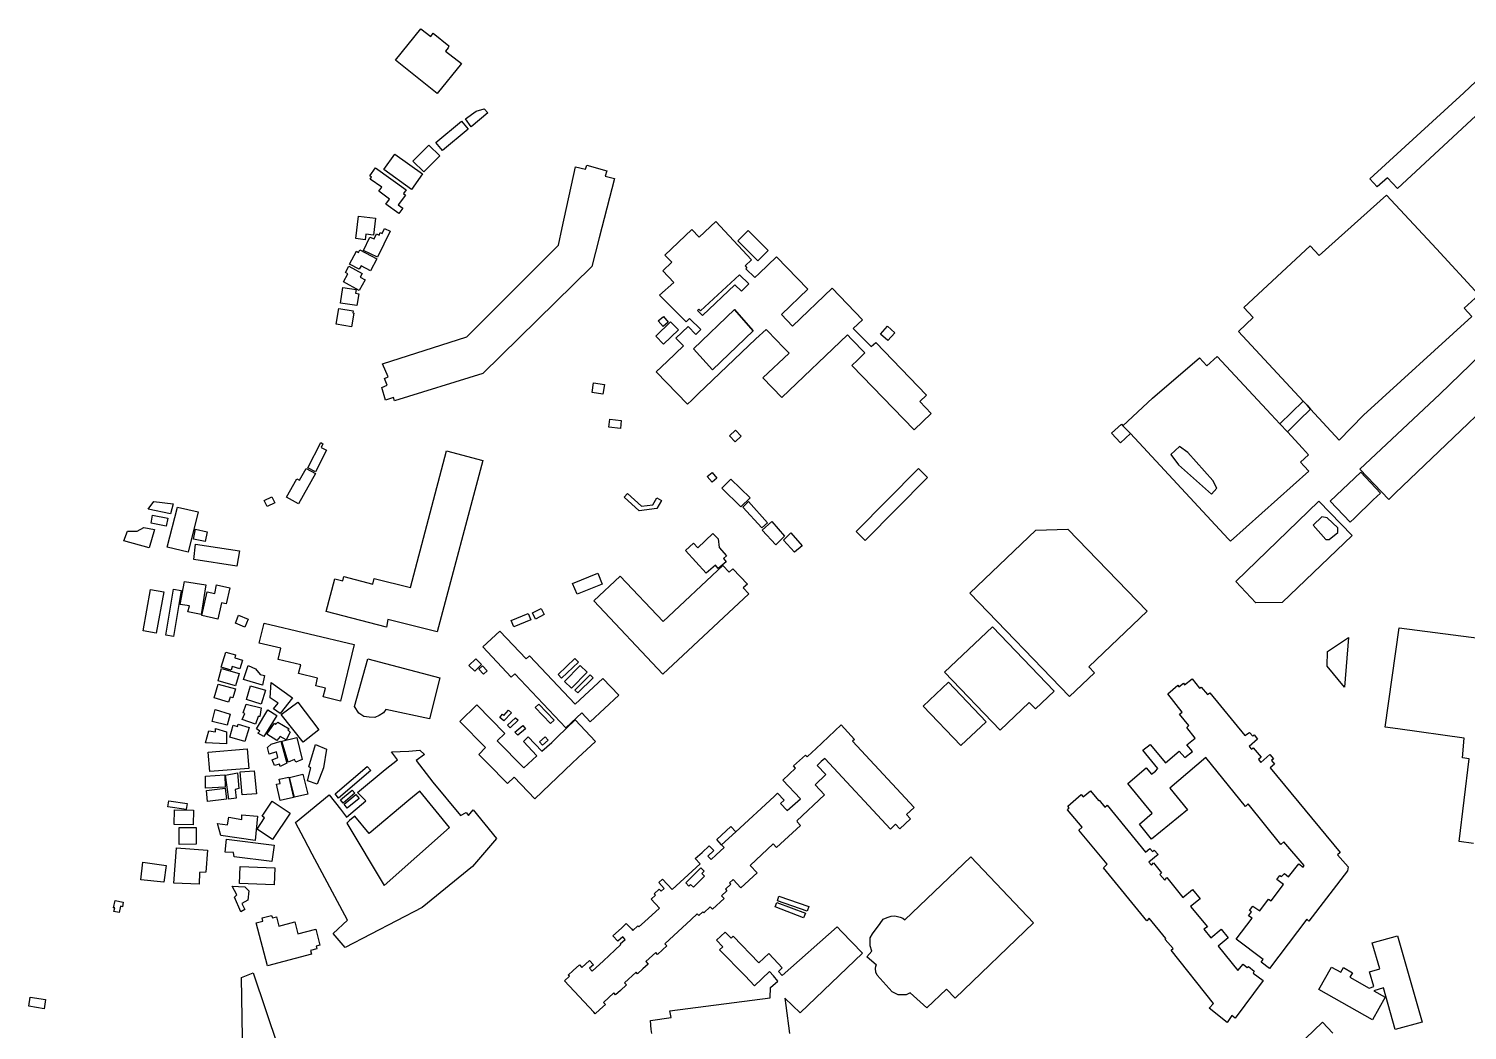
# Model space of a CAD drawing. Header units: metres. Extents: x -30816 to -28918, y -46789 to -43839.
# Drawn here: x -30142 to -29513, y -44353 to -43915 of the extents above; entities that cross this region are included whole.
import ezdxf

# ---------------------------------------------------------------- set-up
doc = ezdxf.new("R2010")
doc.units = ezdxf.units.M
doc.header["$MEASUREMENT"] = 0

msp = doc.modelspace()

# ---------------------------------------------------------------- linework, layer by layer
for points in [[(-29963.55, -43943.72), (-29981.82, -43929.13), (-29970.8, -43915.38), (-29966.42, -43918.82), (-29965.31, -43917.38), (-29958.49, -43922.9), (-29958.87, -43923.69), (-29959.98, -43925.19), (-29953.04, -43930.57), (-29963.55, -43943.72)], [(-29493.29, -43938.5), (-29543.67, -43985.25), (-29548.05, -43980.65), (-29552.54, -43984.52), (-29555.73, -43981.05), (-29514.71, -43943.45), (-29504.02, -43933.36), (-29501.18, -43936.34), (-29497.96, -43933.3), (-29493.29, -43938.5)], [(-29961.26, -43968.61), (-29964.15, -43965.15), (-29952.9, -43955.8), (-29950.01, -43959.26), (-29961.26, -43968.61)], [(-29948.72, -43958.3), (-29951.21, -43954.74), (-29946.54, -43951.47), (-29943.05, -43950.39), (-29941.51, -43952.21), (-29948.72, -43958.3)], [(-29969.42, -43977.99), (-29974.21, -43973.26), (-29967.25, -43966.29), (-29962.47, -43971.02), (-29969.42, -43977.99)], [(-29974.78, -43985.63), (-29986.97, -43977), (-29982.15, -43970.25), (-29969.96, -43978.88), (-29974.78, -43985.63)], [(-29980.33, -43996.2), (-29986.07, -43992.06), (-29984.47, -43989.85), (-29989.12, -43986.49), (-29987.85, -43984.74), (-29992.88, -43981.11), (-29992.29, -43980.3), (-29993.13, -43979.7), (-29990.57, -43976.18), (-29977.19, -43985.84), (-29978.4, -43987.5), (-29977.53, -43988.12), (-29980.61, -43992.35), (-29978.58, -43993.81), (-29980.33, -43996.2)], [(-29903.05, -43975.83), (-29898.7, -43976.77), (-29898.2, -43975.09), (-29889.42, -43977.56), (-29890.18, -43979.8), (-29886.01, -43980.94), (-29892.79, -44006.85), (-29896.04, -44019.33), (-29943.6, -44066.11), (-29982.27, -44078.08), (-29982.76, -44076.63), (-29986.17, -44077.83), (-29987.84, -44072.25), (-29985.41, -44071.29), (-29986.63, -44068.39), (-29985.01, -44067.58), (-29987.49, -44061.99), (-29950.59, -44050.12), (-29910.56, -44010.11), (-29908.9, -44002.51), (-29903.05, -43975.83)], [(-29581.65, -44081.74), (-29583.17, -44080.08), (-29584.87, -44078.23), (-29613.23, -44047.83), (-29606.73, -44041.72), (-29610.82, -44037.38), (-29581.82, -44010.28), (-29577.94, -44014.63), (-29548.48, -43988.17), (-29526.55, -44011.62), (-29508.06, -44031.8), (-29514.5, -44037.67), (-29511.15, -44041.31), (-29558.49, -44084.47), (-29569.16, -44095.34), (-29581.65, -44081.74)], [(-29999.2, -44007.19), (-29998.07, -43997.33), (-29990.61, -43998.19), (-29991.47, -44005.64), (-29994.77, -44005.26), (-29995.04, -44007.67), (-29999.2, -44007.19)], [(-29824.65, -44024.17), (-29822.78, -44022.43), (-29815.23, -44015.14), (-29801.48, -44029.25), (-29813.04, -44040.41), (-29808.22, -44045.42), (-29790.95, -44028.91), (-29777.68, -44042.68), (-29781.66, -44046.47), (-29773.77, -44054.41), (-29771.74, -44052.61), (-29749.59, -44075.6), (-29752.6, -44078.47), (-29747.57, -44083.69), (-29755.06, -44090.85), (-29782.25, -44062.62), (-29779.85, -44060.33), (-29776.65, -44057.13), (-29782.45, -44051.13), (-29784.22, -44049.29), (-29812.92, -44076.71), (-29821.17, -44068.14), (-29809.76, -44057.25), (-29812.7, -44054.19), (-29814.96, -44051.85), (-29819.73, -44046.88), (-29824.3, -44051.04), (-29849.42, -44075.13), (-29852.31, -44077.89), (-29854.14, -44079.64), (-29867.8, -44065.46), (-29863.08, -44060.97), (-29855.89, -44054.09), (-29859.21, -44050.68), (-29853.9, -44045.55), (-29850.5, -44049.05), (-29848.31, -44046.94), (-29853.25, -44042.05), (-29854.74, -44043.63), (-29866.37, -44031.93), (-29860.18, -44026.32), (-29864.95, -44021.22), (-29860.97, -44017.54), (-29864.01, -44014.36), (-29852.19, -44003.17), (-29849.04, -44006.47), (-29841.77, -43999.73), (-29826.1, -44016.48), (-29828.97, -44019.15), (-29828.18, -44019.99), (-29828.62, -44020.39), (-29824.65, -44024.17)], [(-29989.74, -44015.31), (-29995.84, -44012.39), (-29992.99, -44006.47), (-29991.23, -44007.3), (-29990.15, -44005.07), (-29989.04, -44005.6), (-29988.5, -44004.48), (-29987.69, -44004.88), (-29986.65, -44002.73), (-29984.23, -44003.88), (-29989.74, -44015.31)], [(-29832.08, -44008.08), (-29827.58, -44003.65), (-29818.86, -44012.41), (-29823.36, -44016.84), (-29832.08, -44008.08)], [(-29990.01, -44015.95), (-29992.77, -44021.21), (-29996.89, -44019.07), (-29997.67, -44020.57), (-30001.88, -44018.39), (-29998.91, -44012.73), (-29998.01, -44013.2), (-29997.44, -44012.09), (-29990.01, -44015.95)], [(-29997.68, -44029.93), (-30004.61, -44026.15), (-30002.65, -44022.58), (-30003.77, -44021.97), (-30002.28, -44019.26), (-29996.4, -44022.46), (-29997.26, -44024.01), (-29995.08, -44025.2), (-29997.68, -44029.93)], [(-29827.26, -44026.91), (-29831.38, -44022.95), (-29848.49, -44038.81), (-29849.15, -44038.1), (-29849.76, -44038.65), (-29847.58, -44040.77), (-29833.52, -44027.34), (-29830.56, -44030.15), (-29827.26, -44026.91)], [(-29998.7, -44036.44), (-30005.84, -44035.37), (-30004.81, -44028.55), (-29999.09, -44029.4), (-29999.35, -44031.1), (-29997.93, -44031.31), (-29998.7, -44036.44)], [(-30001.1, -44045.75), (-30007.79, -44044.65), (-30006.65, -44037.76), (-30000.33, -44038.8), (-30000.47, -44039.67), (-30000.1, -44039.74), (-30001.1, -44045.75)], [(-29868.01, -44049.82), (-29861.55, -44043.55), (-29858.12, -44047.05), (-29864.58, -44053.32), (-29868.01, -44049.82)], [(-29866.91, -44043.18), (-29864.71, -44041.28), (-29862.61, -44043.69), (-29864.81, -44045.59), (-29866.91, -44043.18)], [(-29825.43, -44047.54), (-29833.66, -44038.25), (-29851.46, -44055.37), (-29843.23, -44064.59), (-29825.43, -44047.54)], [(-29825.43, -44047.54), (-29843.23, -44064.59), (-29851.46, -44055.37), (-29833.66, -44038.25), (-29825.43, -44047.54)], [(-29763.48, -44048.32), (-29766.55, -44051.74), (-29769.7, -44048.93), (-29766.63, -44045.51), (-29763.48, -44048.32)], [(-29547.52, -44121.3), (-29560.13, -44108.03), (-29525.22, -44075.16), (-29498.53, -44049.45), (-29485.99, -44062.35), (-29512.77, -44088.03), (-29544.67, -44118.56), (-29547.52, -44121.3)], [(-29595.13, -44088.22), (-29591.83, -44091.76), (-29585.2, -44098.86), (-29582.56, -44101.7), (-29586.12, -44104.99), (-29584.5, -44106.73), (-29582.46, -44108.91), (-29616.69, -44139.55), (-29617.76, -44138.44), (-29625.18, -44130.47), (-29660.45, -44092.41), (-29663.71, -44089.01), (-29650.84, -44077.04), (-29630.23, -44059.37), (-29627, -44062.83), (-29622.6, -44058.76), (-29598.91, -44084.17), (-29595.13, -44088.22)], [(-29895.87, -44074.53), (-29895.18, -44070.22), (-29890.45, -44070.97), (-29891.14, -44075.28), (-29895.87, -44074.53)], [(-29584.87, -44078.23), (-29583.17, -44080.08), (-29581.65, -44081.74), (-29583.44, -44083.46), (-29584.92, -44084.9), (-29591.83, -44091.76), (-29595.13, -44088.22), (-29584.87, -44078.23)], [(-29888.15, -44086.11), (-29883.1, -44086.69), (-29883.51, -44090.22), (-29888.57, -44089.64), (-29888.15, -44086.11)], [(-29830.65, -44093.66), (-29833.33, -44096.13), (-29835.83, -44093.44), (-29833.15, -44090.98), (-29830.65, -44093.66)], [(-29663.71, -44089.01), (-29660.45, -44092.41), (-29664.74, -44096.49), (-29668.7, -44092.34), (-29664.41, -44088.28), (-29663.71, -44089.01)], [(-30020.22, -44107.4), (-30014.5, -44096.42), (-30013.55, -44096.92), (-30014.4, -44098.53), (-30012, -44099.77), (-30016.88, -44109.12), (-30020.22, -44107.4)], [(-30008.35, -44156.04), (-30004.86, -44156.83), (-30004.48, -44155.04), (-29991.78, -44158.3), (-29991.2, -44155.89), (-29975.21, -44159.8), (-29959.49, -44100.05), (-29943.63, -44104.18), (-29963.65, -44179.2), (-29985.22, -44173.77), (-29985.77, -44177.1), (-30012.21, -44170.29), (-30008.35, -44156.04)], [(-29642.73, -44101.65), (-29639.5, -44106.1), (-29624.95, -44118.94), (-29622.64, -44116.38), (-29624.38, -44113.02), (-29635.29, -44100.73), (-29638.93, -44098.04), (-29642.73, -44101.65)], [(-30024.28, -44123.12), (-30029.48, -44120.23), (-30024.97, -44112.23), (-30023.76, -44112.9), (-30020.83, -44107.7), (-30016.85, -44109.92), (-30024.28, -44123.12)], [(-29843.42, -44113.77), (-29845.51, -44111.29), (-29843.34, -44109.47), (-29841.25, -44111.95), (-29843.42, -44113.77)], [(-29835.18, -44112.41), (-29826.72, -44120.56), (-29830.81, -44124.43), (-29839.1, -44116.29), (-29835.18, -44112.41)], [(-29780.44, -44135.3), (-29753.17, -44107.8), (-29749.21, -44111.7), (-29776.46, -44139.2), (-29780.44, -44135.3)], [(-29551.06, -44118.5), (-29554.24, -44121.5), (-29562.54, -44129.4), (-29564.44, -44131.19), (-29573.16, -44122.07), (-29559.77, -44109.38), (-29551.06, -44118.5)], [(-29881.83, -44120.28), (-29880.39, -44118.71), (-29874.27, -44124.26), (-29869.35, -44123.58), (-29867.53, -44120.57), (-29865.5, -44121.79), (-29867.57, -44125.23), (-29875.23, -44126.29), (-29881.83, -44120.28)], [(-30080.2, -44127.57), (-30089.95, -44125.59), (-30087.44, -44122.14), (-30079.08, -44123.19), (-30080.2, -44127.57)], [(-30081.64, -44142.08), (-30077.12, -44124.61), (-30068.07, -44126.75), (-30072.55, -44144.4), (-30081.64, -44142.08)], [(-30038.01, -44124.42), (-30039.27, -44121.77), (-30035.85, -44120.16), (-30034.59, -44122.82), (-30038.01, -44124.42)], [(-29819.21, -44131.43), (-29821.59, -44133.68), (-29830.02, -44124.62), (-29827.49, -44122.24), (-29819.21, -44131.43)], [(-29614.43, -44157.22), (-29578.02, -44121.99), (-29563.5, -44137.03), (-29594.04, -44166.35), (-29605.66, -44166.52), (-29614.43, -44157.22)], [(-30082.11, -44132.92), (-30088.75, -44131.59), (-30088.06, -44128.18), (-30081.42, -44129.51), (-30082.11, -44132.92)], [(-29817.23, -44130.9), (-29811.73, -44137.38), (-29815.46, -44141.07), (-29821.56, -44134.71), (-29817.23, -44130.9)], [(-29573.53, -44138.74), (-29569.79, -44135.74), (-29569.78, -44133.63), (-29574.5, -44129.3), (-29576.82, -44128.9), (-29580.56, -44132.59), (-29575.03, -44138.73), (-29573.53, -44138.74)], [(-30100.7, -44139.42), (-30099.06, -44135.09), (-30094.77, -44135.17), (-30091.84, -44133.5), (-30087.29, -44134.38), (-30089.51, -44142.42), (-30100.7, -44139.42)], [(-30065.09, -44139.73), (-30070.21, -44138.66), (-30069.31, -44134.34), (-30064.18, -44135.41), (-30065.09, -44139.73)], [(-29845.94, -44153.56), (-29855.09, -44143.59), (-29851.51, -44140.33), (-29849.63, -44142.38), (-29843.06, -44136.1), (-29840.77, -44138.48), (-29840.37, -44142.24), (-29837.14, -44145.94), (-29838.47, -44147.09), (-29837.21, -44148.59), (-29840.68, -44151.5), (-29841.9, -44150.07), (-29845.94, -44153.56)], [(-29808.89, -44135.9), (-29804.06, -44141.58), (-29807.39, -44144.36), (-29812.21, -44139.02), (-29808.89, -44135.9)], [(-29730.64, -44162.2), (-29701.81, -44134.73), (-29687.78, -44134.2), (-29653.21, -44170.13), (-29678.71, -44194.43), (-29676.17, -44197.06), (-29687.12, -44207.49), (-29730.64, -44162.2)], [(-30070.09, -44147.53), (-30069.34, -44140.76), (-30050.04, -44143.7), (-30051.26, -44150.43), (-30070.09, -44147.53)], [(-29895.09, -44165.68), (-29883.54, -44154.86), (-29864.83, -44174.66), (-29838.66, -44150.14), (-29835.88, -44153.08), (-29834.31, -44151.62), (-29827.97, -44158.32), (-29829.77, -44160), (-29827.35, -44162.55), (-29864.86, -44197.66), (-29895.09, -44165.68)], [(-30074.05, -44157.13), (-30064.75, -44158.68), (-30066.8, -44171.59), (-30072.62, -44170.5), (-30071.98, -44167.77), (-30075.98, -44167.2), (-30074.05, -44157.13)], [(-29902.43, -44162.77), (-29904.37, -44158.02), (-29893.39, -44153.58), (-29891.45, -44158.32), (-29902.43, -44162.77)], [(-30086.45, -44179.78), (-30092.2, -44178.74), (-30088.91, -44160.7), (-30083.16, -44161.74), (-30086.45, -44179.78)], [(-30082.2, -44180.71), (-30078.92, -44160.52), (-30075.61, -44161.05), (-30078.89, -44181.24), (-30082.2, -44180.71)], [(-30054.32, -44159.98), (-30055.91, -44166.99), (-30057.88, -44166.5), (-30059.47, -44173.61), (-30066.54, -44172.06), (-30064.23, -44161.71), (-30060.91, -44162.44), (-30060.16, -44158.66), (-30054.32, -44159.98)], [(-29920.6, -44173.58), (-29921.99, -44170.94), (-29918.17, -44168.95), (-29916.79, -44171.57), (-29920.6, -44173.58)], [(-30050.42, -44171.91), (-30046.26, -44173.58), (-30047.7, -44177.11), (-30051.85, -44175.44), (-30051.03, -44173.44), (-30050.42, -44171.91)], [(-29999.9, -44184.74), (-30005.85, -44209.45), (-30013.4, -44207.65), (-30012.46, -44203.76), (-30016.69, -44202.76), (-30015.89, -44199.45), (-30024.21, -44197.46), (-30023.28, -44193.61), (-30033.2, -44191.24), (-30032.03, -44186.36), (-30041.4, -44184.12), (-30039.28, -44175.34), (-29999.9, -44184.74)], [(-29930.14, -44176.93), (-29931.28, -44174.2), (-29923.82, -44171.12), (-29922.68, -44173.86), (-29930.14, -44176.93)], [(-29929.71, -44197.56), (-29931.2, -44198.95), (-29943.66, -44185.8), (-29936.28, -44178.87), (-29924.74, -44191.05), (-29923.31, -44189.71), (-29903.24, -44210.88), (-29891.13, -44199.52), (-29884.17, -44206.85), (-29896.66, -44218.59), (-29900.39, -44214.66), (-29907.32, -44221.17), (-29929.71, -44197.56)], [(-29741.72, -44196.83), (-29720.82, -44176.98), (-29693.79, -44205.16), (-29701.95, -44212.91), (-29704.67, -44210.07), (-29717.41, -44222.17), (-29741.72, -44196.83)], [(-29565.05, -44181.69), (-29566.79, -44203.38), (-29574.46, -44194.17), (-29574.29, -44187.81), (-29565.05, -44181.69)], [(-29510.38, -44271.71), (-29516.76, -44270.96), (-29512.4, -44234.66), (-29515.31, -44234.25), (-29514.53, -44225.62), (-29543.49, -44221.61), (-29549.01, -44220.85), (-29542.99, -44177.38)], [(-29542.99, -44177.38), (-29503.53, -44182.53)], [(-30055.99, -44188.01), (-30051.76, -44189.3), (-30052.15, -44190.55), (-30048.77, -44191.59), (-30049.92, -44195.33), (-30053.24, -44194.32), (-30053.72, -44195.92), (-30058.02, -44194.61), (-30055.99, -44188.01)], [(-30040.02, -44202.53), (-30048.31, -44200.09), (-30046.2, -44193.89), (-30043.07, -44195.38), (-30041, -44197.86), (-30039.09, -44198.31), (-30040.02, -44202.53)], [(-29966.94, -44217.19), (-29986.02, -44213.12), (-29987.01, -44214.58), (-29988.92, -44215.84), (-29990.82, -44216.68), (-29993.36, -44216.46), (-29995.68, -44216.24), (-29997.85, -44214.78), (-29999.78, -44211.86), (-29993.91, -44190.96), (-29962.41, -44199.29), (-29966.94, -44217.19)], [(-29949.7, -44193.92), (-29946.76, -44190.98), (-29944.21, -44193.5), (-29947.14, -44196.44), (-29949.7, -44193.92)], [(-29945.35, -44195.51), (-29943.76, -44194.08), (-29941.76, -44196.31), (-29943.35, -44197.73), (-29945.35, -44195.51)], [(-29909.22, -44199.39), (-29910.75, -44197.8), (-29903.38, -44190.83), (-29901.85, -44192.42), (-29909.22, -44199.39)], [(-29904.87, -44203.8), (-29907.92, -44200.85), (-29901.08, -44193.84), (-29898.03, -44196.79), (-29904.87, -44203.8)], [(-30057.89, -44195.22), (-30050.2, -44197.44), (-30051.76, -44202.78), (-30059.45, -44200.57), (-30057.89, -44195.22)], [(-30036.2, -44201.35), (-30026.92, -44207.98), (-30032.28, -44214.87), (-30035.23, -44212.9), (-30033.19, -44210.43), (-30036.63, -44208.06), (-30036.2, -44201.35)], [(-29903.41, -44204.63), (-29896.72, -44198), (-29895.42, -44199.29), (-29902.11, -44205.92), (-29903.41, -44204.63)], [(-29751.02, -44211.63), (-29740, -44201.26), (-29723.59, -44218.54), (-29734.61, -44228.92), (-29751.02, -44211.63)], [(-29639.13, -44231.39), (-29636.73, -44234.22), (-29633.38, -44231.52), (-29635.74, -44228.57), (-29632.15, -44225.62), (-29635.86, -44221.09), (-29634.89, -44220.19), (-29639.05, -44215.15), (-29637.9, -44214.25), (-29644.14, -44206.24), (-29639.75, -44202.54), (-29639.26, -44203.24), (-29637.27, -44201.67), (-29636.75, -44202.4), (-29633.51, -44199.77), (-29630.21, -44203.87), (-29629.49, -44203.33), (-29626.78, -44206.6), (-29625.8, -44205.82), (-29610.41, -44224.55), (-29608.4, -44223.24), (-29606.94, -44224.78), (-29606.38, -44224.27), (-29604.88, -44226.09), (-29608.53, -44229.29), (-29607.56, -44230.54), (-29606.72, -44229.95), (-29603.22, -44234.03), (-29604.44, -44235.08), (-29603.41, -44236.32), (-29599.43, -44232.89), (-29597.86, -44234.74), (-29598.81, -44235.52), (-29597.5, -44237.01), (-29599.33, -44238.66), (-29568.67, -44275.68), (-29569.85, -44276.72), (-29565.31, -44281.93), (-29565.54, -44283.75), (-29582.38, -44305.77), (-29583.34, -44304.92), (-29599.59, -44326.42), (-29603.27, -44323.67), (-29602.42, -44322.46), (-29614.29, -44313.59), (-29607.19, -44304.5), (-29608.87, -44303.38), (-29607.58, -44301.7), (-29608.37, -44301.03), (-29606.89, -44299.17), (-29603.92, -44301.22), (-29600.03, -44296.06), (-29598.87, -44296.89), (-29593.57, -44289.74), (-29596.49, -44287.55), (-29595.13, -44285.76), (-29594.4, -44286.25), (-29593.06, -44284.87), (-29591.28, -44286.33), (-29586.76, -44280.6), (-29584.93, -44282.08), (-29584.45, -44281.38), (-29593.33, -44270.97), (-29594.71, -44272.22), (-29609, -44254.39), (-29610.21, -44255.59), (-29627.44, -44234.16), (-29643.2, -44247.5), (-29635.55, -44256.98), (-29651.24, -44269.94), (-29656.56, -44263.28), (-29650.99, -44258.44), (-29661.66, -44245.49), (-29653.56, -44238.66), (-29651.2, -44241.47), (-29649.44, -44240.11), (-29648.43, -44238.96), (-29654.98, -44231.01), (-29651.87, -44228.42), (-29645.14, -44236.43), (-29639.13, -44231.39)], [(-30059.32, -44202.02), (-30051.8, -44204.18), (-30052.93, -44208.06), (-30054.15, -44207.71), (-30054.79, -44209.92), (-30061.08, -44208.11), (-30059.32, -44202.02)], [(-30045.18, -44202.75), (-30038.68, -44204.7), (-30040.51, -44210.77), (-30047.03, -44208.83), (-30045.18, -44202.75)], [(-30054.12, -44215.22), (-30055.4, -44219.97), (-30062.03, -44218.36), (-30060.75, -44213.21), (-30054.12, -44215.22)], [(-30048.82, -44217.51), (-30047.79, -44214.85), (-30048.42, -44214.64), (-30047.2, -44210.83), (-30040.6, -44212.39), (-30041.09, -44216.15), (-30041.9, -44216.17), (-30043.01, -44219.59), (-30048.82, -44217.51)], [(-30033.7, -44215.74), (-30039.42, -44225.02), (-30042.01, -44223.45), (-30041.1, -44222.56), (-30042.56, -44221.56), (-30037.6, -44213.26), (-30033.7, -44215.74)], [(-30024.49, -44209.96), (-30015.34, -44222.06), (-30022.15, -44227.4), (-30031.8, -44215.31), (-30024.49, -44209.96)], [(-29934.01, -44223.68), (-29937.31, -44226.89), (-29925.72, -44238.68), (-29919.98, -44233.37), (-29925.92, -44227.1), (-29923.82, -44225.13), (-29917.84, -44231.43), (-29913.53, -44227.52), (-29910.94, -44225.04), (-29903.27, -44217.74), (-29894.32, -44227.17), (-29902.07, -44234.3), (-29904.59, -44236.61), (-29920.96, -44252.2), (-29929.91, -44242.76), (-29932.82, -44245.59), (-29941.55, -44236.7), (-29945.43, -44232.77), (-29942.43, -44229.84), (-29953.68, -44218.39), (-29946.29, -44211.18), (-29934.01, -44223.68)], [(-29934.43, -44215.76), (-29932.38, -44213.48), (-29931.18, -44214.55), (-29934.44, -44218.15), (-29936.23, -44216.6), (-29935.03, -44215.23), (-29934.43, -44215.76)], [(-29914.08, -44219.34), (-29920.75, -44212.32), (-29919.1, -44210.77), (-29912.43, -44217.78), (-29914.08, -44219.34)], [(-30045.83, -44220.96), (-30047.68, -44227.17), (-30054.33, -44225.21), (-30052.81, -44220.07), (-30050.95, -44220.62), (-30050.63, -44219.54), (-30045.83, -44220.96)], [(-30038.11, -44223.97), (-30034.76, -44219.16), (-30034.24, -44219.67), (-30033.23, -44218.64), (-30028.37, -44221.65), (-30028.93, -44222.1), (-30027.89, -44223.02), (-30029.62, -44226.36), (-30032.33, -44224.94), (-30033.77, -44226.78), (-30038.11, -44223.97)], [(-29931.73, -44221.11), (-29932.81, -44219.96), (-29929.3, -44216.74), (-29928.23, -44217.89), (-29931.73, -44221.11)], [(-29928.4, -44224.45), (-29929.62, -44223.01), (-29926.17, -44220.12), (-29924.95, -44221.57), (-29928.4, -44224.45)], [(-29794.14, -44234.59), (-29795.65, -44235.95), (-29797.47, -44237.67), (-29793.69, -44241.62), (-29798.36, -44246.07), (-29794.19, -44250.55), (-29806.37, -44261.78), (-29806.03, -44262.14), (-29806.24, -44262.34), (-29804.77, -44263.92), (-29815.18, -44273.52), (-29816.62, -44271.98), (-29826.78, -44281.34), (-29823.73, -44284.62), (-29830.77, -44291.11), (-29834.13, -44287.5), (-29835.75, -44288.99), (-29835.17, -44289.61), (-29837.52, -44291.77), (-29836.91, -44292.42), (-29839.29, -44294.61), (-29838.14, -44295.85), (-29843.19, -44300.51), (-29844.19, -44299.44), (-29847.05, -44302.07), (-29847.44, -44301.66), (-29849.19, -44303.28), (-29849.87, -44302.55), (-29852.61, -44305.08), (-29864.06, -44315.63), (-29863.19, -44316.56), (-29865.11, -44318.33), (-29867.27, -44320.33), (-29868.06, -44319.49), (-29872.35, -44323.43), (-29871.35, -44324.5), (-29873.68, -44326.66), (-29875.95, -44328.75), (-29876.63, -44328.01), (-29881.71, -44332.7), (-29880.84, -44333.64), (-29883.44, -44336.03), (-29885.58, -44338), (-29886.36, -44337.16), (-29890.84, -44341.27), (-29890.02, -44342.15), (-29892.43, -44344.37), (-29894.5, -44346.28), (-29895.13, -44345.61), (-29907.92, -44331.86), (-29905.77, -44329.87), (-29906.27, -44329.32), (-29904.1, -44327.32), (-29901.39, -44324.84), (-29900.32, -44325.99), (-29897.03, -44322.96), (-29895.27, -44324.83), (-29896.93, -44326.36), (-29895.81, -44327.57), (-29890.87, -44323.02), (-29885.85, -44318.37), (-29883.28, -44316.02), (-29883.61, -44315.66), (-29881.47, -44313.7), (-29882.48, -44312.62), (-29884.59, -44314.56), (-29886.81, -44312.19), (-29883.05, -44308.73), (-29880.91, -44306.75), (-29878.67, -44309.16), (-29878.05, -44309.83), (-29875.86, -44307.8), (-29875.41, -44308.29), (-29872.93, -44306), (-29866.44, -44300.01), (-29870.01, -44296.17), (-29868.11, -44294.42), (-29868.73, -44293.74), (-29866.51, -44291.69), (-29865.6, -44292.67), (-29864.29, -44291.47), (-29866.72, -44288.85), (-29865.08, -44287.34), (-29860.82, -44291.91), (-29848.64, -44280.68), (-29850.77, -44278.4), (-29847.79, -44275.65), (-29844.64, -44272.75), (-29842.68, -44274.85), (-29845.28, -44277.25), (-29843.83, -44278.81), (-29841.57, -44276.73), (-29838.1, -44273.53), (-29839.25, -44272.29), (-29841.37, -44270.01), (-29835.19, -44264.32), (-29833.07, -44266.61), (-29816.3, -44251.14), (-29814.74, -44249.72), (-29811.87, -44252.81), (-29813.42, -44254.23), (-29810.56, -44257.3), (-29804.79, -44252.18), (-29812.51, -44244.11), (-29806.9, -44238.78), (-29807.76, -44237.85), (-29802.59, -44233.07), (-29801.79, -44233.93), (-29799.59, -44231.84), (-29798.01, -44230.35), (-29786.96, -44219.92), (-29781.09, -44226.22), (-29782.01, -44227.07), (-29755.09, -44256.02), (-29758.37, -44259.04), (-29756.59, -44260.94), (-29761.33, -44265.31), (-29763.14, -44263.36), (-29765.42, -44265.46), (-29794.14, -44234.59)], [(-30055.73, -44228.24), (-30064.92, -44227.78), (-30063.44, -44222.48), (-30060.48, -44222.98), (-30060.48, -44221.41), (-30055.68, -44222.99), (-30055.73, -44228.24)], [(-30031.5, -44226.98), (-30025.05, -44225.37), (-30022.63, -44234.97), (-30025.44, -44236.15), (-30025.96, -44235.02), (-30028.7, -44236.12), (-30031.5, -44226.98)], [(-29917.55, -44228.78), (-29918.85, -44227.35), (-29916.37, -44225.14), (-29915.08, -44226.57), (-29917.55, -44228.78)], [(-30062.98, -44240.32), (-30063.69, -44231.82), (-30046.67, -44230.4), (-30045.96, -44238.89), (-30062.98, -44240.32)], [(-30031.99, -44226.94), (-30029.32, -44236.63), (-30032.28, -44238.06), (-30032.55, -44237.05), (-30034.75, -44237.61), (-30035.73, -44235.21), (-30033.32, -44234.1), (-30033.89, -44231.69), (-30037.14, -44232.76), (-30037.83, -44229.74), (-30036.21, -44228.31), (-30031.99, -44226.94)], [(-29947.93, -44256.97), (-29937.61, -44269.58), (-29948.1, -44281.82), (-29970.1, -44299.81), (-30003.79, -44317.29), (-30009.09, -44311.15), (-30002.83, -44305.28), (-30018.22, -44276.39), (-30021.77, -44269.71), (-30025.6, -44262.53), (-30010.82, -44250.41), (-30005.91, -44256.7), (-30003.23, -44260.21), (-29994.87, -44253.04), (-29998.41, -44249.41), (-29986.41, -44239.33), (-29980.93, -44235.16), (-29983.65, -44231.61), (-29975.95, -44231.36), (-29971.17, -44230.91), (-29969.1, -44232.88), (-29972.78, -44235.48), (-29965.53, -44244.9), (-29953.39, -44259.52), (-29950.97, -44258.19), (-29949.92, -44259.46), (-29947.93, -44256.97)], [(-30016.79, -44228.42), (-30012.03, -44230.5), (-30013.37, -44238.68), (-30016.02, -44245.75), (-30020.28, -44244.35), (-30018.82, -44238.66), (-30019.69, -44238.19), (-30016.79, -44228.42)], [(-29992.61, -44239.85), (-30006.69, -44251.9), (-30008.28, -44250.07), (-29994.2, -44238.02), (-29992.61, -44239.85)], [(-30064.95, -44242.27), (-30056.41, -44241.77), (-30056.35, -44247.18), (-30064.95, -44247.54), (-30064.95, -44242.27)], [(-30056.15, -44241.82), (-30050.88, -44240.87), (-30050.33, -44247.65), (-30051.91, -44248.13), (-30051.46, -44251.97), (-30054.67, -44252.41), (-30056.15, -44241.82)], [(-30043.61, -44239.93), (-30042.65, -44250.01), (-30048.91, -44250.45), (-30049.82, -44240.43), (-30043.61, -44239.93)], [(-30032.3, -44252.97), (-30033.93, -44245.82), (-30032.33, -44245.46), (-30032.73, -44243.68), (-30028.42, -44242.71), (-30026.38, -44251.63), (-30032.3, -44252.97)], [(-30028.14, -44242.92), (-30022.35, -44241.5), (-30020.21, -44250.12), (-30026, -44251.54), (-30028.14, -44242.92)], [(-30064.46, -44248.58), (-30056.28, -44247.61), (-30055.78, -44252.4), (-30063.99, -44253.34), (-30064.46, -44248.58)], [(-30005.9, -44252.69), (-30000.72, -44248.42), (-29999.58, -44249.79), (-30004.76, -44254.07), (-30005.9, -44252.69)], [(-30004.33, -44254.63), (-29999.22, -44250.35), (-29997.78, -44252.05), (-30002.9, -44256.33), (-30004.33, -44254.63)], [(-29971.24, -44248.94), (-29975.99, -44252.88), (-29993.3, -44267.35), (-29999.66, -44259.81), (-30001.91, -44261.74), (-30003.07, -44262.83), (-29986.86, -44290.12), (-29958.24, -44264.79), (-29971.24, -44248.94)], [(-29677.95, -44248.75), (-29674.48, -44252.96), (-29674.09, -44252.75), (-29671.59, -44255.81), (-29670.57, -44254.94), (-29653.86, -44275.53), (-29651.93, -44273.9), (-29650.81, -44275.27), (-29650.07, -44274.7), (-29648.35, -44276.61), (-29652.38, -44279.89), (-29651.31, -44281.19), (-29650.31, -44280.23), (-29646.83, -44284.63), (-29647.55, -44285.29), (-29645.38, -44287.78), (-29644.52, -44286.7), (-29637.57, -44295.32), (-29633.26, -44291.84), (-29629.94, -44295.9), (-29634.26, -44299.34), (-29626.79, -44308.17), (-29628.38, -44309.25), (-29625.25, -44313.04), (-29620.74, -44309.3), (-29617.71, -44313), (-29622.04, -44316.68), (-29613.42, -44327.39), (-29611.11, -44324.58), (-29609.44, -44326.06), (-29608.85, -44325.54), (-29606.32, -44327.58), (-29606.81, -44328.44), (-29602.45, -44331.72), (-29614.72, -44348.12), (-29616.05, -44346.98), (-29618.17, -44350), (-29625.96, -44343.79), (-29624.13, -44341.71), (-29642.69, -44318.42), (-29641.83, -44317.67), (-29645.28, -44313.73), (-29644.95, -44313.33), (-29652.26, -44304.48), (-29653.35, -44305.63), (-29672.29, -44282.4), (-29670.64, -44280.88), (-29682.99, -44265.97), (-29681.59, -44264.57), (-29688.01, -44257), (-29687.27, -44256.14), (-29687.87, -44255.37), (-29682.02, -44250.3), (-29681.18, -44251.39), (-29677.95, -44248.75)], [(-30073, -44254.34), (-30073.39, -44256.95), (-30081.34, -44255.77), (-30080.95, -44253.17), (-30073, -44254.34)], [(-30070.3, -44263.62), (-30078.62, -44263.4), (-30078.46, -44256.98), (-30070.14, -44257.19), (-30070.3, -44263.62)], [(-30035.74, -44253.25), (-30027.88, -44258.47), (-30035.62, -44270.02), (-30042.38, -44265.54), (-30039.07, -44260.6), (-30040.18, -44259.87), (-30035.74, -44253.25)], [(-30042.25, -44259.8), (-30043.19, -44270.48), (-30058.23, -44268.34), (-30059.74, -44263.05), (-30055.27, -44263.63), (-30054.74, -44260.25), (-30049, -44261.2), (-30048.96, -44259.27), (-30042.25, -44259.8)], [(-30076.5, -44264.8), (-30069.02, -44264.76), (-30068.99, -44272.13), (-30076.47, -44272.16), (-30076.5, -44264.8)], [(-30055.8, -44269.92), (-30034.89, -44272.48), (-30035.98, -44279.71), (-30052.37, -44277.6), (-30052.73, -44275.69), (-30056.28, -44275.61), (-30055.8, -44269.92)], [(-29833.07, -44266.61), (-29839.25, -44272.29), (-29841.37, -44270.01), (-29835.19, -44264.32), (-29833.07, -44266.61)], [(-30077.64, -44273.72), (-30064.07, -44274.73), (-30064.7, -44284.36), (-30067.56, -44284.43), (-30067.65, -44289.53), (-30078.78, -44289.16), (-30077.64, -44273.72)], [(-30093.26, -44287.59), (-30092.3, -44279.9), (-30082.14, -44281.41), (-30083.18, -44288.61), (-30093.26, -44287.59)], [(-30049.75, -44281.83), (-30034.6, -44282.44), (-30034.89, -44289.81), (-30050.04, -44289.2), (-30049.75, -44281.83)], [(-29854.91, -44289), (-29853.53, -44290.36), (-29852.82, -44289.64), (-29851.51, -44290.93), (-29846.67, -44286.08), (-29847.89, -44284.86), (-29846.86, -44283.84), (-29848.31, -44282.39), (-29854.91, -44289)], [(-29730.19, -44277.66), (-29702.91, -44306.45), (-29737.08, -44339.35), (-29740.85, -44335.53), (-29749.5, -44343.65), (-29756.77, -44337.03), (-29758.56, -44337.99), (-29762.02, -44337.93), (-29764.71, -44336.68), (-29771.16, -44329.43), (-29771.76, -44328.06), (-29771.92, -44326.47), (-29771.8, -44325.45), (-29771.49, -44325.06), (-29775.77, -44321.27), (-29773.5, -44318.92), (-29774.21, -44316.54), (-29774.27, -44313.1), (-29773.26, -44311.24), (-29769.95, -44306.81), (-29768.61, -44304.88), (-29766.84, -44304.07), (-29765.06, -44303.58), (-29763.43, -44303.44), (-29761.18, -44303.93), (-29759.99, -44304.45), (-29759.14, -44305.21), (-29730.19, -44277.66)], [(-30053.32, -44290.43), (-30047.7, -44290.73), (-30045.98, -44292.52), (-30046.41, -44296.57), (-30048.97, -44297.95), (-30047.7, -44300.61), (-30049.52, -44301.61), (-30052.3, -44295.27), (-30051.15, -44294.17), (-30053.32, -44290.43)], [(-29814.86, -44296.8), (-29814.16, -44294.81), (-29801.12, -44299.32), (-29801.81, -44301.32), (-29814.86, -44296.8)], [(-30104.47, -44296.7), (-30100.86, -44297.42), (-30101.24, -44299.4), (-30102.07, -44299.24), (-30102.61, -44302.01), (-30104.94, -44301.55), (-30104.62, -44299.97), (-30105.1, -44299.88), (-30104.47, -44296.7)], [(-29803.37, -44304.22), (-29815.83, -44299.49), (-29815.08, -44297.51), (-29802.61, -44302.23), (-29803.37, -44304.22)], [(-30042.77, -44306.46), (-30039.8, -44305.69), (-30040.16, -44304.28), (-30035.99, -44303.19), (-30035.69, -44304.35), (-30033.89, -44303.88), (-30032.83, -44307.92), (-30025.84, -44306.1), (-30024.49, -44311.24), (-30016.71, -44309.22), (-30014.86, -44316.24), (-30016.59, -44316.69), (-30016.27, -44317.89), (-30019.03, -44318.62), (-30018.6, -44320.23), (-30037.84, -44325.23), (-30042.77, -44306.46)], [(-29812.8, -44329.55), (-29788.72, -44308.24), (-29786.78, -44310.25), (-29777.63, -44319.74), (-29804.95, -44345.88), (-29811.54, -44339.45), (-29811.19, -44342.63), (-29809.6, -44354.84)], [(-29869.77, -44354.87), (-29870, -44353.11), (-29870.37, -44349.12), (-29861.28, -44347.95), (-29861.93, -44345.03), (-29817.93, -44339.34), (-29817.86, -44334.71), (-29814.62, -44332.05), (-29816.47, -44329.68), (-29818.26, -44327.8), (-29824.83, -44333.99), (-29828.95, -44329.66), (-29840.09, -44318.25), (-29838.71, -44316.94), (-29841.42, -44314.03), (-29837.61, -44310.52), (-29835.06, -44313.24), (-29834.11, -44312.34), (-29822.89, -44323.96), (-29818.63, -44319.94), (-29814.53, -44324.26), (-29812.72, -44326.15), (-29814.42, -44327.74), (-29812.8, -44329.55)], [(-29554.01, -44336.21), (-29549, -44339.03), (-29554.59, -44348.88), (-29578.11, -44335.57), (-29572.57, -44325.81), (-29568.5, -44328.1), (-29567.35, -44326.06), (-29563.39, -44328.28), (-29564.53, -44330.28), (-29556.12, -44335.03), (-29554.05, -44334.38), (-29555.89, -44327.9), (-29551.46, -44326.66), (-29554.71, -44315.23), (-29543.61, -44312.12), (-29532.92, -44349.88), (-29544.7, -44353.18), (-29549.86, -44334.97), (-29554.01, -44336.21)], [(-30049.21, -44330.41), (-30044.02, -44328.36), (-30033.19, -44360.83), (-30048.6, -44365.49), (-30049.21, -44330.41)], [(-30142.2, -44342.97), (-30141.52, -44338.93), (-30134.84, -44340.04), (-30135.52, -44344.08), (-30142.2, -44342.97)], [(-29594.78, -44367.62), (-29576.49, -44349.97), (-29571.91, -44354.67)]]:
    msp.add_lwpolyline(points)

doc.saveas('drawing.dxf')
